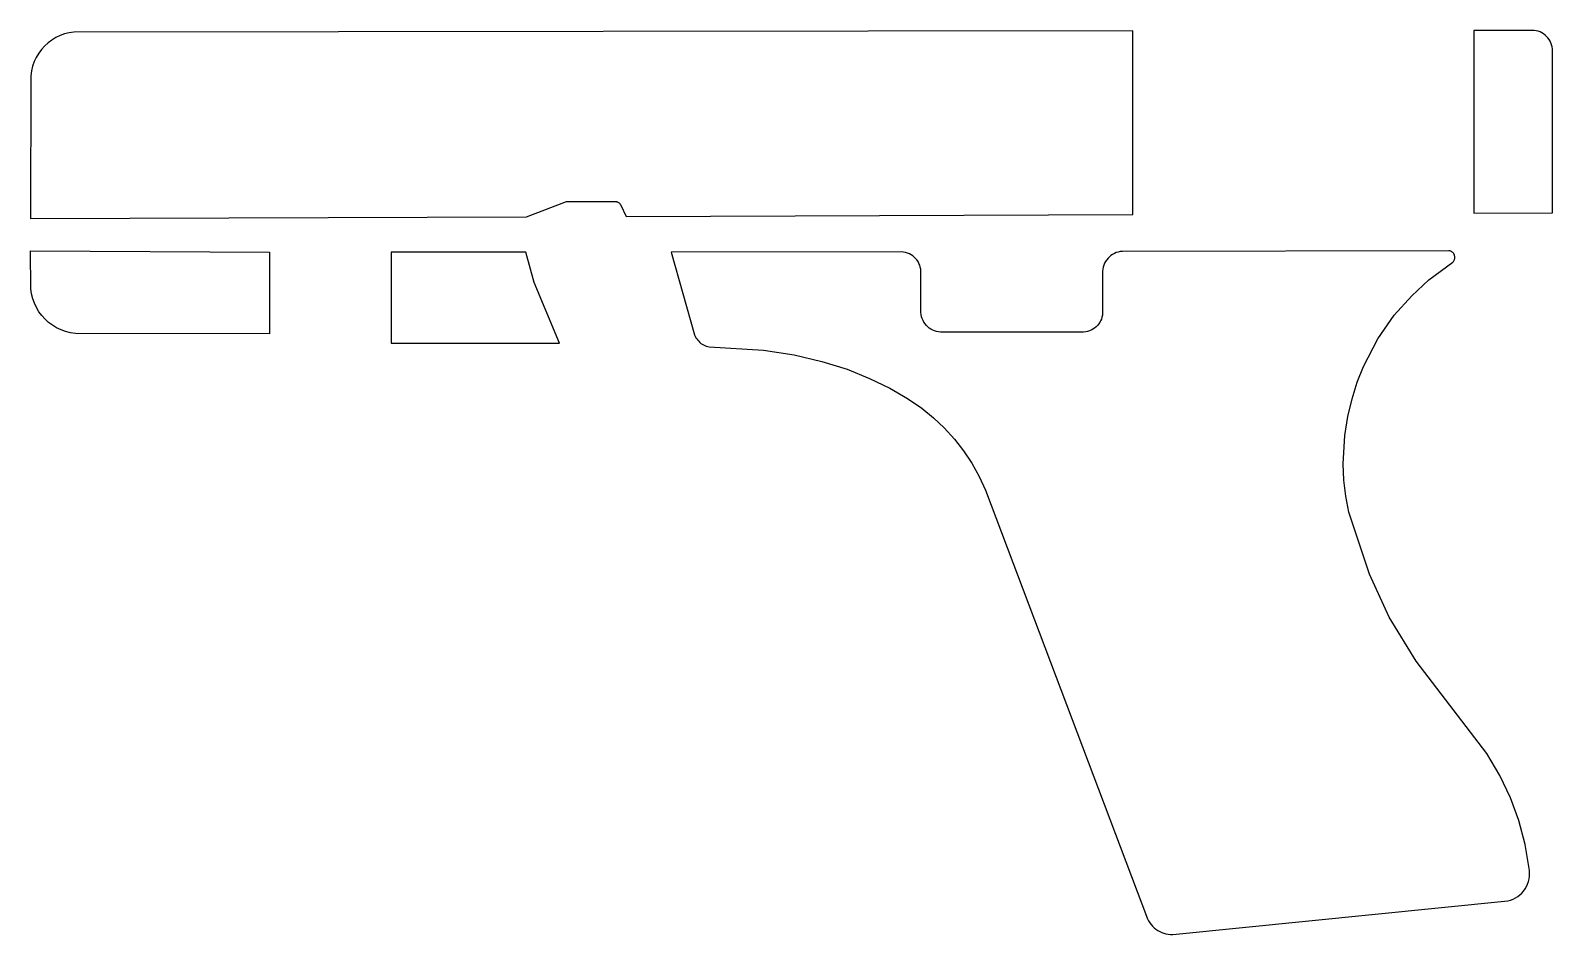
# Model space of a CAD drawing. Header units: metres. Extents: x 26 to 163, y -133 to -51.
import ezdxf

# ---------------------------------------------------------------- set-up
doc = ezdxf.new("R2010")
doc.units = ezdxf.units.M

msp = doc.modelspace()

# ---------------------------------------------------------------- linework, layer by layer
for points in [[(125.21692, -50.978054), (29.470096, -51.088544), (29.03601, -51.153822), (28.61691, -51.261518), (28.215082, -51.409346), (27.832558, -51.59502), (27.471624, -51.816254), (27.134566, -52.070762), (26.82367, -52.356512), (26.540968, -52.671218), (26.288746, -53.012594), (26.06929, -53.378354), (25.884886, -53.766212), (25.737566, -54.173882), (25.629616, -54.599332), (25.563068, -55.040276), (25.540462, -67.951096), (70.390004, -67.782948), (73.991978, -66.411348), (78.479142, -66.412618), (78.514702, -66.416428), (78.549754, -66.422778), (78.584044, -66.431414), (78.617572, -66.44259), (78.650084, -66.456052), (78.711552, -66.489326), (78.76794, -66.530728), (78.793848, -66.55435), (78.818232, -66.57975), (78.840838, -66.606928), (78.861412, -66.635884), (78.879954, -66.666364), (79.390748, -67.748658), (125.217428, -67.5767), (125.217428, -50.9778)], [(156.02458, -50.948844), (156.02458, -67.46113), (163.152328, -67.43446), (163.14293, -52.598066), (163.11499, -52.414932), (163.069524, -52.238148), (163.007548, -52.06873), (162.929824, -51.907694), (162.837368, -51.755802), (162.731196, -51.613816), (162.61207, -51.483006), (162.481006, -51.364134), (162.33902, -51.257962), (162.186874, -51.16576), (162.025584, -51.08829), (161.856166, -51.026314), (161.679382, -50.981102), (161.496248, -50.953416), (156.02458, -50.949098)], [(47.155608, -70.996048), (47.155608, -78.368652), (29.603954, -78.345284), (29.154374, -78.276704), (28.720542, -78.165198), (28.304744, -78.013052), (27.909012, -77.822552), (27.535886, -77.59573), (27.187398, -77.335126), (26.865834, -77.043026), (26.573734, -76.721462), (26.31313, -76.372974), (26.086308, -75.999848), (25.895808, -75.604116), (25.743662, -75.188318), (25.632156, -74.754486), (25.563576, -74.304906), (25.540208, -70.851014), (47.156116, -70.996302)], [(70.314312, -70.996048), (58.154316, -70.996048), (58.154316, -79.196438), (73.373742, -79.196438), (71.08952, -73.715626), (70.314058, -70.996048)], [(161.061908, -126.870968), (160.679892, -124.521468), (160.116774, -122.343164), (159.36087, -120.282208), (158.400496, -118.284498), (157.223968, -116.296186), (150.810468, -107.95889), (148.385784, -103.982266), (146.591528, -100.072444), (144.748504, -94.489016), (144.459198, -93.047566), (144.283684, -91.589352), (144.225772, -90.120978), (144.387316, -87.560404), (144.653508, -85.844634), (145.027904, -84.23529), (145.498058, -82.730086), (146.05127, -81.32699), (147.357084, -78.817216), (148.84527, -76.68768), (150.41499, -74.920094), (151.966168, -73.495916), (154.12466, -71.896986), (154.16149, -71.860156), (154.194256, -71.821294), (154.222958, -71.780654), (154.247596, -71.73849), (154.268424, -71.695056), (154.285442, -71.650606), (154.29865, -71.60514), (154.308048, -71.559166), (154.31389, -71.512684), (154.316176, -71.466202), (154.314906, -71.41972), (154.31008, -71.373492), (154.301952, -71.327772), (154.290522, -71.282814), (154.27579, -71.238872), (154.257756, -71.1962), (154.236674, -71.154798), (154.212544, -71.115174), (154.185366, -71.077328), (154.155394, -71.041514), (154.122628, -71.00824), (154.087068, -70.977506), (154.048714, -70.949566), (154.00782, -70.92442), (153.964132, -70.902576), (153.917904, -70.884288), (153.86939, -70.86981), (153.818336, -70.859142), (153.764996, -70.852538), (124.265182, -70.913752), (124.074428, -70.933564), (123.88977, -70.971664), (123.71197, -71.02729), (123.542298, -71.099426), (123.381516, -71.187056), (123.23064, -71.289164), (123.090432, -71.404988), (122.962162, -71.533512), (122.846592, -71.67372), (122.744738, -71.82485), (122.657362, -71.985886), (122.585734, -72.155812), (122.530616, -72.333612), (122.49277, -72.518524), (122.473466, -72.709278), (122.46864, -76.503784), (122.450098, -76.685648), (122.41403, -76.86167), (122.361452, -77.031088), (122.293126, -77.192886), (122.209814, -77.346048), (122.112532, -77.489812), (122.002296, -77.623416), (121.879868, -77.745844), (121.746264, -77.85608), (121.6025, -77.953362), (121.449338, -78.036674), (121.28754, -78.105), (121.118122, -78.157578), (120.9421, -78.193646), (120.760236, -78.212188), (107.822492, -78.212188), (107.634278, -78.193138), (107.451906, -78.1558), (107.276646, -78.10119), (107.10926, -78.030324), (106.95051, -77.944218), (106.801412, -77.843634), (106.663236, -77.729588), (106.53649, -77.602842), (106.422444, -77.464666), (106.32186, -77.315822), (106.235754, -77.157072), (106.164888, -76.989686), (106.110278, -76.814426), (106.07294, -76.632054), (106.05389, -76.44384), (106.049064, -72.700388), (106.030268, -72.51446), (105.993438, -72.334374), (105.93959, -72.161146), (105.869486, -71.995792), (105.784142, -71.839074), (105.684574, -71.692008), (105.571798, -71.55561), (105.446576, -71.430642), (105.309924, -71.31812), (105.162604, -71.218806), (105.005886, -71.13397), (104.840278, -71.064374), (104.66705, -71.01078), (104.486964, -70.974204), (104.301036, -70.955662), (83.474306, -70.996302), (85.587586, -78.458822), (85.64245, -78.58887), (85.70722, -78.712568), (85.781134, -78.829662), (85.863938, -78.939898), (85.95487, -79.042514), (86.053422, -79.13751), (86.159086, -79.224124), (86.271354, -79.302102), (86.389718, -79.37119), (86.513416, -79.43088), (86.64194, -79.480664), (86.775036, -79.520288), (86.911942, -79.549244), (91.818206, -79.847186), (94.579186, -80.271112), (97.09277, -80.854804), (99.367086, -81.569814), (101.410262, -82.387694), (103.230426, -83.279742), (104.835452, -84.217256), (106.115358, -85.09), (107.173522, -85.942678), (108.158788, -86.871556), (109.067854, -87.871808), (109.897926, -88.9381), (110.645702, -90.065098), (111.308134, -91.247722), (111.88192, -92.480892), (126.52883, -131.234434), (126.625604, -131.417568), (126.736094, -131.590288), (126.859538, -131.751832), (126.99492, -131.901946), (127.141224, -132.040122), (127.297942, -132.165598), (127.463804, -132.277866), (127.638302, -132.376418), (127.82042, -132.460746), (128.009142, -132.530342), (128.203706, -132.584698), (128.40335, -132.623306), (128.607058, -132.645404), (128.814068, -132.650738), (159.10433, -129.599436), (159.348678, -129.535936), (159.581596, -129.449322), (159.802068, -129.341118), (160.008824, -129.212594), (160.200848, -129.065274), (160.377124, -128.900428), (160.536382, -128.71958), (160.677352, -128.524254), (160.799018, -128.31572), (160.900364, -128.095756), (160.98012, -127.865378), (161.03727, -127.626364), (161.070544, -127.379984), (161.078926, -127.127508), (161.061146, -126.870714)]]:
    msp.add_lwpolyline(points)

doc.saveas('drawing.dxf')
